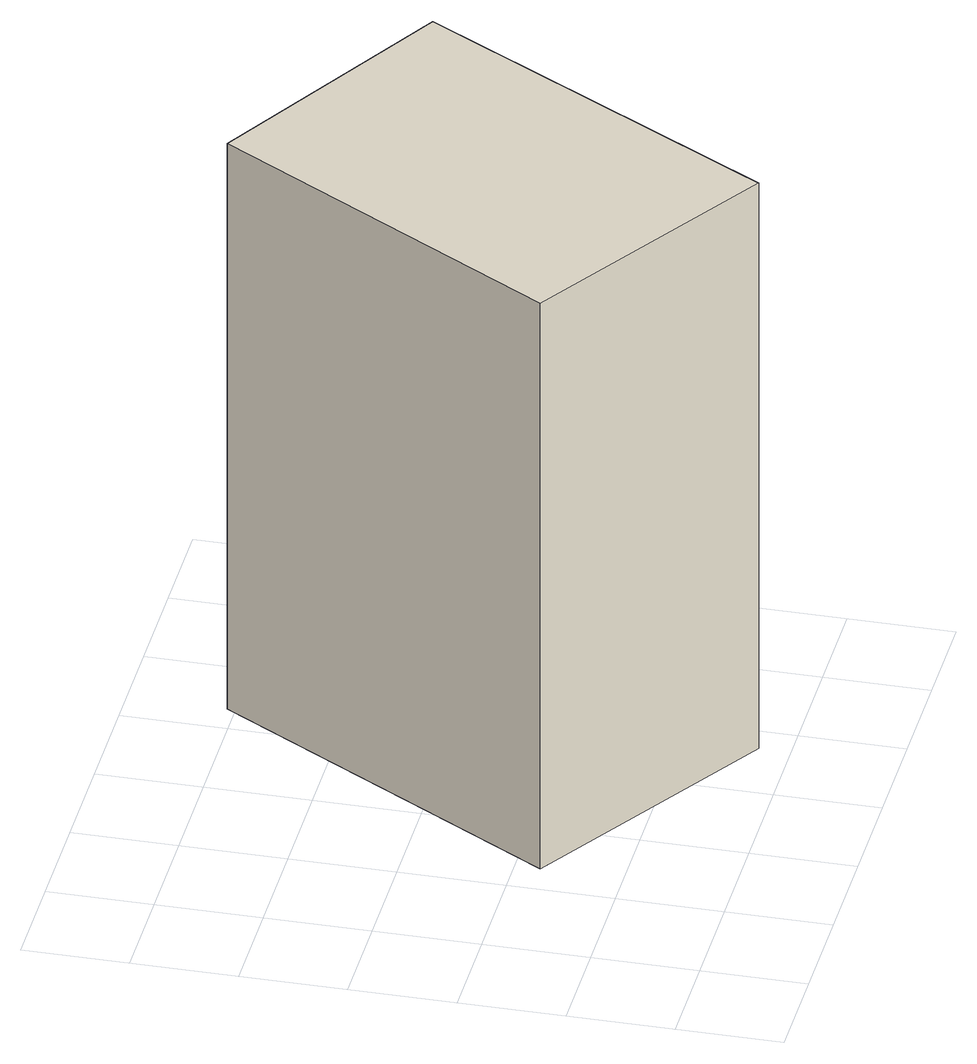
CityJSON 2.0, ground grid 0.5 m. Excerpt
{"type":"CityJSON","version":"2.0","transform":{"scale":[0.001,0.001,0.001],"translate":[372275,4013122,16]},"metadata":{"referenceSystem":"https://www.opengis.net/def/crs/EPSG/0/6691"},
"CityObjects":{
"building1":{"type":"Building","attributes":{"枝番":1,"利根川水系渡良瀬川洪水浸水想定区域（計画規模）.規模":"L1","利根川水系渡良瀬川洪水浸水想定区域（計画規模）.浸水ランク":"2","利根川水系渡良瀬川洪水浸水想定区域（計画規模）.浸水深":1.24,"利根川水系渡良瀬川洪水浸水想定区域（計画規模）.継続時間":2.3,"利根川水系渡良瀬川洪水浸水想定区域（想定最大規模）.規模":"L2","利根川水系渡良瀬川洪水浸水想定区域（想定最大規模）.浸水ランク":"2","利根川水系渡良瀬川洪水浸水想定区域（想定最大規模）.浸水深":2.04,"利根川水系渡良瀬川洪水浸水想定区域（想定最大規模）.継続時間":83.9,"利根川水系矢場川洪水浸水想定区域（想定最大規模）.規模":"L2","利根川水系矢場川洪水浸水想定区域（想定最大規模）.浸水ランク":"2","利根川水系矢場川洪水浸水想定区域（想定最大規模）.浸水深":0.84,"利根川水系多々良川洪水浸水想定区域（想定最大規模）.規模":"L2","利根川水系多々良川洪水浸水想定区域（想定最大規模）.浸水ランク":"2","利根川水系多々良川洪水浸水想定区域（想定最大規模）.浸水深":0.68,"利根川水系利根川洪水浸水想定区域（計画規模）.規模":"L1","利根川水系利根川洪水浸水想定区域（計画規模）.浸水ランク":"2","利根川水系利根川洪水浸水想定区域（計画規模）.浸水深":2.9,"利根川水系利根川洪水浸水想定区域（想定最大規模）.規模":"L2","利根川水系利根川洪水浸水想定区域（想定最大規模）.浸水ランク":"4","利根川水系利根川洪水浸水想定区域（想定最大規模）.浸水深":5.13,"BuildingDetails.prefecture":"10","BuildingDetails.city":"10207"},"geometry":[{"type":"Solid","lod":"1","boundaries":[[[[0,1,2,3]],[[2,4,5,3]],[[1,6,4,2]],[[0,7,6,1]],[[3,5,7,0]],[[4,6,7,5]]]]}]}
},
"vertices":[
[672,883,510],[1662,2541,510],[2854,1867,510],[1863,149,510],[2854,1867,3510],[1863,149,3510],[1662,2541,3510],[672,883,3510]
]}
